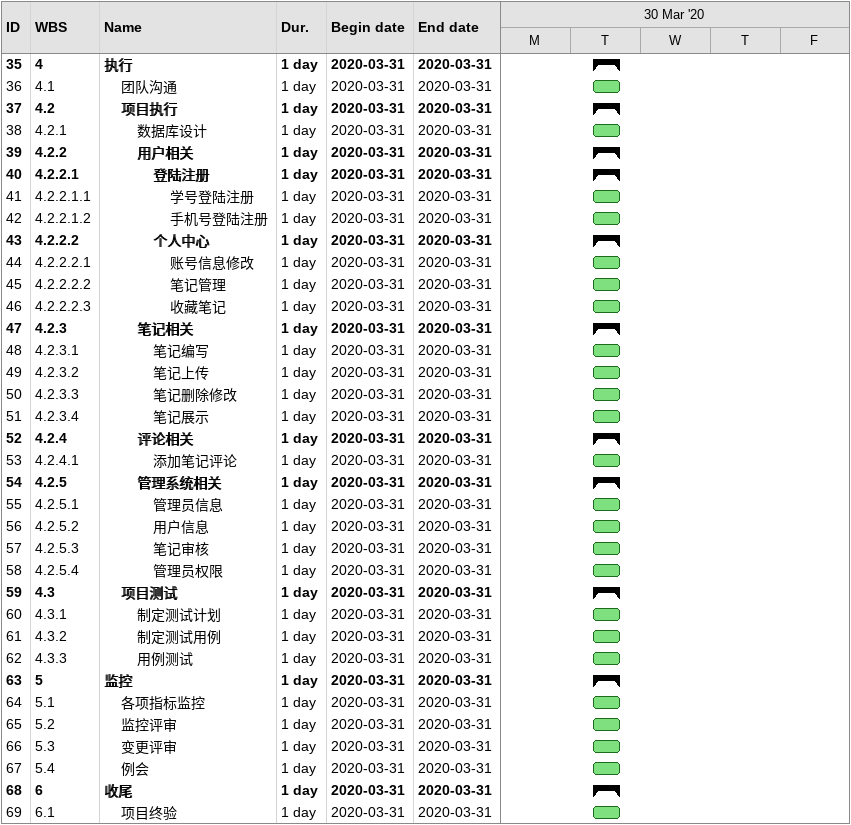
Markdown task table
| ID | WBS | Task | Duration | Start | Finish |
|---|---|---|---|---|---|
| 35 | 4 | **执行** | 1d | 2020-03-31 | 2020-03-31 |
| 36 | 4.1 | 团队沟通 | 1d | 2020-03-31 | 2020-03-31 |
| 37 | 4.2 | **项目执行** | 1d | 2020-03-31 | 2020-03-31 |
| 38 | 4.2.1 | 数据库设计 | 1d | 2020-03-31 | 2020-03-31 |
| 39 | 4.2.2 | **用户相关** | 1d | 2020-03-31 | 2020-03-31 |
| 40 | 4.2.2.1 | **登陆注册** | 1d | 2020-03-31 | 2020-03-31 |
| 41 | 4.2.2.1.1 | 学号登陆注册 | 1d | 2020-03-31 | 2020-03-31 |
| 42 | 4.2.2.1.2 | 手机号登陆注册 | 1d | 2020-03-31 | 2020-03-31 |
| 43 | 4.2.2.2 | **个人中心** | 1d | 2020-03-31 | 2020-03-31 |
| 44 | 4.2.2.2.1 | 账号信息修改 | 1d | 2020-03-31 | 2020-03-31 |
| 45 | 4.2.2.2.2 | 笔记管理 | 1d | 2020-03-31 | 2020-03-31 |
| 46 | 4.2.2.2.3 | 收藏笔记 | 1d | 2020-03-31 | 2020-03-31 |
| 47 | 4.2.3 | **笔记相关** | 1d | 2020-03-31 | 2020-03-31 |
| 48 | 4.2.3.1 | 笔记编写 | 1d | 2020-03-31 | 2020-03-31 |
| 49 | 4.2.3.2 | 笔记上传 | 1d | 2020-03-31 | 2020-03-31 |
| 50 | 4.2.3.3 | 笔记删除修改 | 1d | 2020-03-31 | 2020-03-31 |
| 51 | 4.2.3.4 | 笔记展示 | 1d | 2020-03-31 | 2020-03-31 |
| 52 | 4.2.4 | **评论相关** | 1d | 2020-03-31 | 2020-03-31 |
| 53 | 4.2.4.1 | 添加笔记评论 | 1d | 2020-03-31 | 2020-03-31 |
| 54 | 4.2.5 | **管理系统相关** | 1d | 2020-03-31 | 2020-03-31 |
| 55 | 4.2.5.1 | 管理员信息 | 1d | 2020-03-31 | 2020-03-31 |
| 56 | 4.2.5.2 | 用户信息 | 1d | 2020-03-31 | 2020-03-31 |
| 57 | 4.2.5.3 | 笔记审核 | 1d | 2020-03-31 | 2020-03-31 |
| 58 | 4.2.5.4 | 管理员权限 | 1d | 2020-03-31 | 2020-03-31 |
| 59 | 4.3 | **项目测试** | 1d | 2020-03-31 | 2020-03-31 |
| 60 | 4.3.1 | 制定测试计划 | 1d | 2020-03-31 | 2020-03-31 |
| 61 | 4.3.2 | 制定测试用例 | 1d | 2020-03-31 | 2020-03-31 |
| 62 | 4.3.3 | 用例测试 | 1d | 2020-03-31 | 2020-03-31 |
| 63 | 5 | **监控** | 1d | 2020-03-31 | 2020-03-31 |
| 64 | 5.1 | 各项指标监控 | 1d | 2020-03-31 | 2020-03-31 |
| 65 | 5.2 | 监控评审 | 1d | 2020-03-31 | 2020-03-31 |
| 66 | 5.3 | 变更评审 | 1d | 2020-03-31 | 2020-03-31 |
| 67 | 5.4 | 例会 | 1d | 2020-03-31 | 2020-03-31 |
| 68 | 6 | **收尾** | 1d | 2020-03-31 | 2020-03-31 |
| 69 | 6.1 | 项目终验 | 1d | 2020-03-31 | 2020-03-31 |
